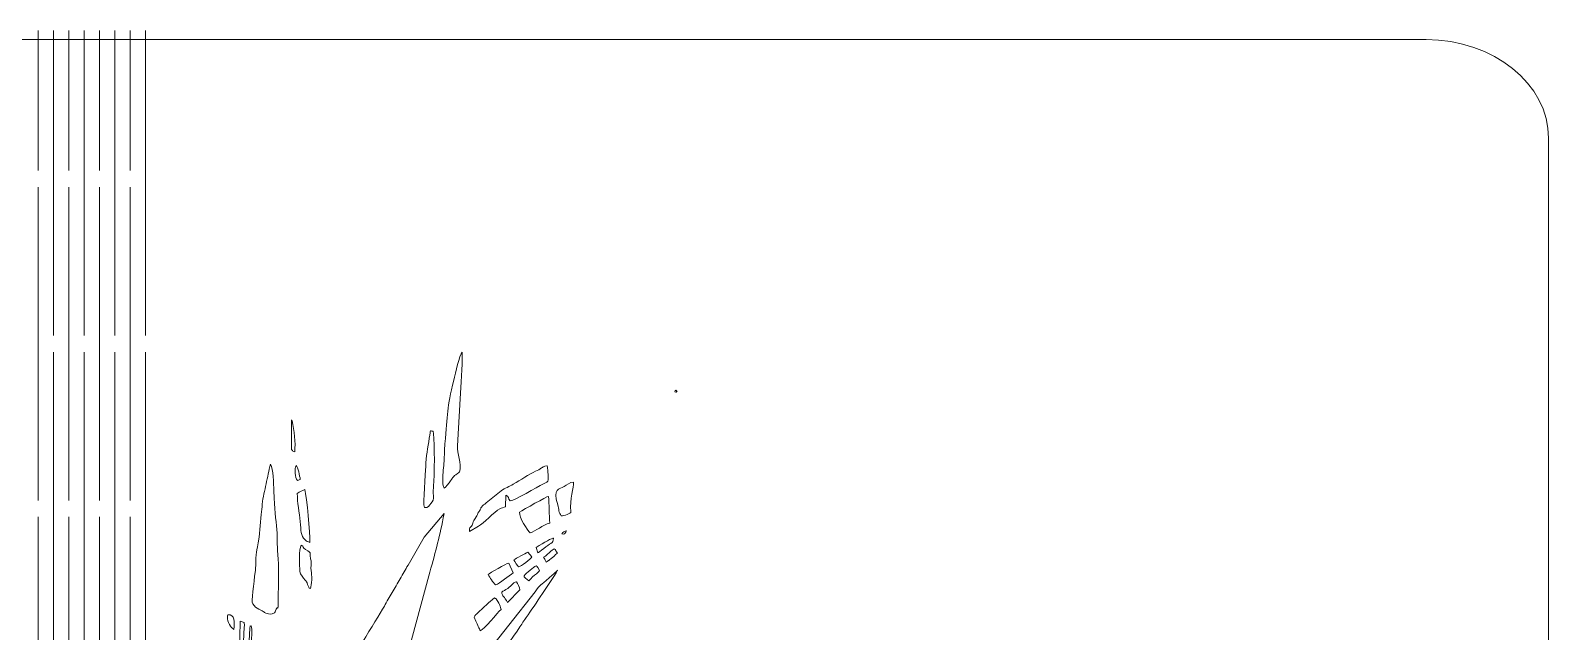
# Model space of a CAD drawing. Header units: millimetres. Extents: x -297 to 103, y -88 to 145.
# Drawn here: x -97.1 to 103.1, y 65.7 to 144.9 of the extents above; entities that cross this region are included whole.
import ezdxf

# ---------------------------------------------------------------- set-up
doc = ezdxf.new("R2010")
doc.units = ezdxf.units.MM
doc.header["$MEASUREMENT"] = 0
doc.layers.add('Layer 2', color=7, linetype='Continuous')

msp = doc.modelspace()

# ---------------------------------------------------------------- linework, layer by layer
at = {"layer": 'Layer 2', "color": 242, "lineweight": 9}
for points in [[(-96.1181, 144.9055), (-96.1181, 144.9055), (-96.1181, 126.4282), (-96.1181, 126.4282)], [(-94.0913, 144.9055), (-94.0913, 144.9055), (-94.0913, 104.6903), (-94.0913, 104.6903)], [(-92.0644, 144.9055), (-92.0644, 144.9055), (-92.0644, 126.4282), (-92.0644, 126.4282)], [(-90.0375, 144.9055), (-90.0375, 144.9055), (-90.0375, 104.6903), (-90.0375, 104.6903)], [(-88.0107, 144.9055), (-88.0107, 144.9055), (-88.0107, 126.4282), (-88.0107, 126.4282)], [(-85.9838, 144.9055), (-85.9838, 144.9055), (-85.9838, 104.6903), (-85.9838, 104.6903)], [(-83.957, 144.9055), (-83.957, 144.9055), (-83.957, 126.4282), (-83.957, 126.4282)], [(-81.9301, 144.9055), (-81.9301, 144.9055), (-81.9301, 104.6903), (-81.9301, 104.6903)], [(-96.1181, 124.2545), (-96.1181, 124.2545), (-96.1181, 82.9524), (-96.1181, 82.9524)], [(-92.0644, 124.2545), (-92.0644, 124.2545), (-92.0644, 82.9524), (-92.0644, 82.9524)], [(-88.0107, 124.2545), (-88.0107, 124.2545), (-88.0107, 82.9524), (-88.0107, 82.9524)], [(-83.957, 124.2545), (-83.957, 124.2545), (-83.957, 82.9524), (-83.957, 82.9524)], [(-94.0913, 102.5165), (-94.0913, 102.5165), (-94.0913, 61.2144), (-94.0913, 61.2144)], [(-90.0375, 102.5165), (-90.0375, 102.5165), (-90.0375, 61.2144), (-90.0375, 61.2144)], [(-85.9838, 102.5165), (-85.9838, 102.5165), (-85.9838, 61.2144), (-85.9838, 61.2144)], [(-81.9301, 102.5165), (-81.9301, 102.5165), (-81.9301, 61.2144), (-81.9301, 61.2144)], [(-96.1181, 80.7786), (-96.1181, 80.7786), (-96.1181, 39.4765), (-96.1181, 39.4765)], [(-92.0644, 80.7786), (-92.0644, 80.7786), (-92.0644, 39.4765), (-92.0644, 39.4765)], [(-88.0107, 80.7786), (-88.0107, 80.7786), (-88.0107, 39.4765), (-88.0107, 39.4765)], [(-83.957, 80.7786), (-83.957, 80.7786), (-83.957, 39.4765), (-83.957, 39.4765)]]:
    msp.add_open_spline(points, degree=3, dxfattribs=at)
for points, knots in [([(103.077, 130.6953), (103.077, 130.6953), (103.077, -73.3769), (103.077, -73.3769), (103.077, -73.3769), (103.077, -80.5232), (95.8072, -86.3708), (86.9223, -86.3708), (86.9223, -86.3708), (86.9223, -86.3708), (-281.1854, -86.3708), (-281.1854, -86.3708), (-281.1854, -86.3708), (-290.0702, -86.3708), (-297.3401, -80.5232), (-297.3401, -73.3769), (-297.3401, -73.3769), (-297.3401, -73.3769), (-297.3401, 130.6953), (-297.3401, 130.6953), (-297.3401, 130.6953), (-297.3401, 137.8417), (-290.0702, 143.6892), (-281.1854, 143.6892), (-281.1854, 143.6892), (-281.1854, 143.6892), (86.9223, 143.6892), (86.9223, 143.6892), (86.9223, 143.6892), (95.8072, 143.6892), (103.077, 137.8417), (103.077, 130.6953)], [0, 0, 0, 0, 0.11111111, 0.11111111, 0.11111111, 0.11111111, 0.22222222, 0.22222222, 0.22222222, 0.22222222, 0.33333333, 0.33333333, 0.33333333, 0.33333333, 0.44444444, 0.44444444, 0.44444444, 0.44444444, 0.55555556, 0.55555556, 0.55555556, 0.55555556, 0.66666667, 0.66666667, 0.66666667, 0.66666667, 0.77777778, 0.77777778, 0.77777778, 0.77777778, 1, 1, 1, 1]), ([(-64.9179, 68.1346), (-65.4443, 67.9507), (-65.5469, 67.892), (-66.0725, 68.105), (-66.0725, 68.105), (-66.4, 68.2378), (-66.277, 68.27), (-66.5767, 68.4289), (-66.5767, 68.4289), (-66.7092, 68.4993), (-67.7217, 68.8391), (-67.8756, 69.564), (-67.8756, 69.564), (-67.963, 69.9752), (-67.4941, 73.2504), (-67.4654, 73.786), (-67.4654, 73.786), (-67.3123, 76.6487), (-67.3821, 75.7021), (-66.9674, 78.1367), (-66.9674, 78.1367), (-66.9674, 78.1367), (-66.7145, 81.1195), (-66.7145, 81.1195), (-66.7145, 81.1195), (-66.5881, 81.6234), (-66.5855, 81.9929), (-66.5438, 82.4566), (-66.5438, 82.4566), (-66.4561, 83.4278), (-66.2344, 84.2461), (-66.0443, 85.1231), (-66.0443, 85.1231), (-65.8529, 86.006), (-65.6972, 86.9046), (-65.465, 87.7164), (-65.465, 87.7164), (-65.0801, 87.1463), (-65.0687, 85.1055), (-65.0279, 84.2516), (-65.0279, 84.2516), (-65.0279, 84.2516), (-64.9688, 83.2429), (-64.9688, 83.2429), (-64.9688, 83.2429), (-64.9626, 81.3793), (-64.6525, 79.8321), (-64.6049, 78.6432), (-64.6049, 78.6432), (-64.5778, 77.9713), (-64.572, 77.0223), (-64.5296, 76.2226), (-64.5296, 76.2226), (-64.4876, 75.4337), (-64.3966, 74.6967), (-64.3988, 73.8897), (-64.3988, 73.8897), (-64.4037, 72.2011), (-64.4624, 70.6404), (-64.4624, 68.9056), (-64.4624, 68.9056), (-64.6664, 68.4577), (-64.4074, 69.1302), (-64.7249, 68.6475), (-64.7249, 68.6475), (-64.7981, 68.5364), (-64.8467, 68.3161), (-64.9179, 68.1346)], [0, 0, 0, 0, 0.05555556, 0.05555556, 0.05555556, 0.05555556, 0.11111111, 0.11111111, 0.11111111, 0.11111111, 0.16666667, 0.16666667, 0.16666667, 0.16666667, 0.22222222, 0.22222222, 0.22222222, 0.22222222, 0.27777778, 0.27777778, 0.27777778, 0.27777778, 0.33333333, 0.33333333, 0.33333333, 0.33333333, 0.38888889, 0.38888889, 0.38888889, 0.38888889, 0.44444444, 0.44444444, 0.44444444, 0.44444444, 0.5, 0.5, 0.5, 0.5, 0.55555556, 0.55555556, 0.55555556, 0.55555556, 0.61111111, 0.61111111, 0.61111111, 0.61111111, 0.66666667, 0.66666667, 0.66666667, 0.66666667, 0.72222222, 0.72222222, 0.72222222, 0.72222222, 0.77777778, 0.77777778, 0.77777778, 0.77777778, 0.83333333, 0.83333333, 0.83333333, 0.83333333, 0.88888889, 0.88888889, 0.88888889, 0.88888889, 1, 1, 1, 1]), ([(-51.9603, 52.5281), (-51.9785, 52.5452), (-52.0015, 52.5711), (-52.0111, 52.5832), (-52.0111, 52.5832), (-53.8099, 54.8333), (-54.4044, 57.1348), (-55.9481, 59.1612), (-55.9481, 59.1612), (-55.0822, 61.6828), (-51.6332, 66.9807), (-50.4536, 69.0262), (-50.4536, 69.0262), (-50.1157, 69.6416), (-49.7788, 70.2274), (-49.4081, 70.8292), (-49.4081, 70.8292), (-49.0642, 71.3872), (-48.7083, 72.0368), (-48.3699, 72.6333), (-48.3699, 72.6333), (-48.0128, 73.2628), (-47.6955, 73.7812), (-47.3327, 74.4439), (-47.3327, 74.4439), (-47.3327, 74.4439), (-45.2158, 78.1284), (-45.2158, 78.1284), (-45.2158, 78.1284), (-45.2158, 78.1284), (-42.5785, 81.2398), (-42.5785, 81.2398), (-42.5785, 81.2398), (-43.1388, 78.1894), (-43.6589, 76.4038), (-44.4531, 73.4985), (-44.4531, 73.4985), (-44.4531, 73.4985), (-48.0174, 60.3841), (-48.0174, 60.3841), (-48.0174, 60.3841), (-48.7101, 57.7844), (-48.8291, 58.048), (-50.2623, 55.5125), (-50.2623, 55.5125), (-50.2623, 55.5125), (-51.9603, 52.5281), (-51.9603, 52.5281)], [0, 0, 0, 0, 0.07692308, 0.07692308, 0.07692308, 0.07692308, 0.15384615, 0.15384615, 0.15384615, 0.15384615, 0.23076923, 0.23076923, 0.23076923, 0.23076923, 0.30769231, 0.30769231, 0.30769231, 0.30769231, 0.38461538, 0.38461538, 0.38461538, 0.38461538, 0.46153846, 0.46153846, 0.46153846, 0.46153846, 0.53846154, 0.53846154, 0.53846154, 0.53846154, 0.61538462, 0.61538462, 0.61538462, 0.61538462, 0.69230769, 0.69230769, 0.69230769, 0.69230769, 0.76923077, 0.76923077, 0.76923077, 0.76923077, 0.84615385, 0.84615385, 0.84615385, 0.84615385, 1, 1, 1, 1]), ([(-48.9265, 47.8566), (-48.5093, 48.3768), (-48.7809, 48.2334), (-48.3187, 48.7938), (-48.3187, 48.7938), (-48.0663, 49.0997), (-48.0391, 49.3464), (-47.683, 49.6829), (-47.683, 49.6829), (-47.5108, 49.8455), (-47.421, 49.8894), (-47.2613, 50.075), (-47.2613, 50.075), (-47.1119, 50.249), (-47.1145, 50.3141), (-46.9676, 50.4913), (-46.9676, 50.4913), (-46.9676, 50.4913), (-46.3267, 51.2721), (-46.3267, 51.2721), (-46.3267, 51.2721), (-46.0408, 51.5708), (-46.1425, 51.5525), (-45.9802, 51.7446), (-45.9802, 51.7446), (-45.8502, 51.8985), (-45.7753, 51.8416), (-45.6148, 52.0861), (-45.6148, 52.0861), (-45.5224, 52.227), (-45.5188, 52.3822), (-45.3854, 52.5702), (-45.3854, 52.5702), (-45.2584, 52.7489), (-45.1698, 52.747), (-45.034, 52.9316), (-45.034, 52.9316), (-44.8795, 53.1415), (-44.936, 53.2092), (-44.7378, 53.4433), (-44.7378, 53.4433), (-44.7378, 53.4433), (-42.9573, 55.3288), (-42.9573, 55.3288), (-42.9573, 55.3288), (-42.6781, 55.7939), (-41.4381, 57.0799), (-40.9662, 57.7119), (-40.9662, 57.7119), (-40.9662, 57.7119), (-30.5835, 70.9179), (-30.5835, 70.9179), (-30.5835, 70.9179), (-29.6916, 72.1405), (-30.1399, 71.4537), (-29.1262, 72.4082), (-29.1262, 72.4082), (-29.1262, 72.4082), (-28.312, 73.1227), (-28.312, 73.1227), (-28.312, 73.1227), (-28.0306, 73.3693), (-27.7828, 73.5696), (-27.6003, 73.7477), (-27.6003, 73.7477), (-28.6768, 71.9798), (-30.4876, 69.4027), (-31.7466, 67.5107), (-31.7466, 67.5107), (-31.9809, 67.1584), (-32.1123, 67.0195), (-32.3355, 66.6703), (-32.3355, 66.6703), (-32.8077, 65.9314), (-35.0382, 62.7612), (-35.2478, 62.1752), (-35.2478, 62.1752), (-35.592, 61.2134), (-36.6573, 60.2524), (-37.0634, 59.6008), (-37.0634, 59.6008), (-37.4421, 58.9936), (-37.8952, 58.3741), (-38.2916, 57.7768), (-38.2916, 57.7768), (-39.1917, 56.4198), (-39.9355, 55.5775), (-40.7433, 54.3317), (-40.7433, 54.3317), (-40.7433, 54.3317), (-42.5456, 51.6639), (-42.5456, 51.6639), (-42.5456, 51.6639), (-42.7431, 51.3565), (-42.9421, 51.1244), (-43.1374, 50.8282), (-43.1374, 50.8282), (-43.5656, 50.1788), (-43.9301, 49.6591), (-44.327, 49.0739), (-44.327, 49.0739), (-44.327, 49.0739), (-46.1833, 46.452), (-46.1833, 46.452), (-46.1833, 46.452), (-46.6776, 45.9997), (-46.3302, 46.2266), (-46.5859, 45.392), (-46.5859, 45.392), (-47.0388, 45.392), (-47.1518, 45.6213), (-47.4244, 45.7836), (-47.4244, 45.7836), (-47.8903, 46.0609), (-47.8081, 45.8906), (-48.0578, 46.3759), (-48.0578, 46.3759), (-48.5979, 47.4264), (-48.819, 46.7964), (-48.9265, 47.8566)], [0, 0, 0, 0, 0.03225806, 0.03225806, 0.03225806, 0.03225806, 0.06451613, 0.06451613, 0.06451613, 0.06451613, 0.09677419, 0.09677419, 0.09677419, 0.09677419, 0.12903226, 0.12903226, 0.12903226, 0.12903226, 0.16129032, 0.16129032, 0.16129032, 0.16129032, 0.19354839, 0.19354839, 0.19354839, 0.19354839, 0.22580645, 0.22580645, 0.22580645, 0.22580645, 0.25806452, 0.25806452, 0.25806452, 0.25806452, 0.29032258, 0.29032258, 0.29032258, 0.29032258, 0.32258065, 0.32258065, 0.32258065, 0.32258065, 0.35483871, 0.35483871, 0.35483871, 0.35483871, 0.38709677, 0.38709677, 0.38709677, 0.38709677, 0.41935484, 0.41935484, 0.41935484, 0.41935484, 0.4516129, 0.4516129, 0.4516129, 0.4516129, 0.48387097, 0.48387097, 0.48387097, 0.48387097, 0.51612903, 0.51612903, 0.51612903, 0.51612903, 0.5483871, 0.5483871, 0.5483871, 0.5483871, 0.58064516, 0.58064516, 0.58064516, 0.58064516, 0.61290323, 0.61290323, 0.61290323, 0.61290323, 0.64516129, 0.64516129, 0.64516129, 0.64516129, 0.67741935, 0.67741935, 0.67741935, 0.67741935, 0.70967742, 0.70967742, 0.70967742, 0.70967742, 0.74193548, 0.74193548, 0.74193548, 0.74193548, 0.77419355, 0.77419355, 0.77419355, 0.77419355, 0.80645161, 0.80645161, 0.80645161, 0.80645161, 0.83870968, 0.83870968, 0.83870968, 0.83870968, 0.87096774, 0.87096774, 0.87096774, 0.87096774, 0.90322581, 0.90322581, 0.90322581, 0.90322581, 0.93548387, 0.93548387, 0.93548387, 0.93548387, 1, 1, 1, 1])]:
    msp.add_open_spline(points, degree=3, knots=knots, dxfattribs=at)
at = {"layer": 'Layer 2', "color": 250, "lineweight": 9}
for points, knots in [([(-42.748, 85.7856), (-42.748, 85.0703), (-42.7989, 85.1787), (-42.5805, 84.5638), (-42.5805, 84.5638), (-42.3456, 84.6708), (-41.9494, 85.2487), (-41.7395, 85.5311), (-41.7395, 85.5311), (-41.3226, 86.0922), (-41.5229, 86.0002), (-40.7919, 86.5169), (-40.7919, 86.5169), (-40.616, 86.6412), (-40.5851, 86.6128), (-40.5123, 86.8338), (-40.5123, 86.8338), (-40.2118, 87.7457), (-40.8812, 89.1631), (-40.8083, 90.1581), (-40.8083, 90.1581), (-40.8083, 90.1581), (-40.4487, 96.3606), (-40.4487, 96.3606), (-40.4487, 96.3606), (-40.3106, 98.2775), (-40.1826, 100.4296), (-40.1826, 102.4879), (-40.1826, 102.4879), (-40.5967, 102.1531), (-41.0471, 99.7331), (-41.2855, 98.8071), (-41.2855, 98.8071), (-42.2354, 95.1172), (-42.0726, 94.3496), (-42.4725, 90.4305), (-42.4725, 90.4305), (-42.549, 89.6794), (-42.5216, 88.8796), (-42.5694, 88.1248), (-42.5694, 88.1248), (-42.6151, 87.4058), (-42.748, 86.4508), (-42.748, 85.7856)], [0, 0, 0, 0, 0.08333333, 0.08333333, 0.08333333, 0.08333333, 0.16666667, 0.16666667, 0.16666667, 0.16666667, 0.25, 0.25, 0.25, 0.25, 0.33333333, 0.33333333, 0.33333333, 0.33333333, 0.41666667, 0.41666667, 0.41666667, 0.41666667, 0.5, 0.5, 0.5, 0.5, 0.58333333, 0.58333333, 0.58333333, 0.58333333, 0.66666667, 0.66666667, 0.66666667, 0.66666667, 0.75, 0.75, 0.75, 0.75, 0.83333333, 0.83333333, 0.83333333, 0.83333333, 1, 1, 1, 1]), ([(-12.1389, 97.276), (-11.9503, 97.189), (-11.9586, 97.2536), (-11.8354, 97.346), (-11.8354, 97.346), (-11.9346, 97.4144), (-12.0962, 97.6621), (-12.1389, 97.276)], [0, 0, 0, 0, 0.33333333, 0.33333333, 0.33333333, 0.33333333, 1, 1, 1, 1]), ([(-62.6824, 93.5855), (-62.5882, 93.338), (-62.7026, 93.6968), (-62.6299, 93.4273), (-62.6299, 93.4273), (-62.3032, 92.2164), (-62.1558, 90.5493), (-62.272, 89.3755), (-62.272, 89.3755), (-62.5938, 89.4349), (-62.4788, 89.4544), (-62.6968, 89.6682), (-62.6968, 89.6682), (-62.6968, 89.6682), (-62.6824, 93.5855), (-62.6824, 93.5855)], [0, 0, 0, 0, 0.2, 0.2, 0.2, 0.2, 0.4, 0.4, 0.4, 0.4, 0.6, 0.6, 0.6, 0.6, 1, 1, 1, 1]), ([(-45.1795, 82.0232), (-44.7172, 81.8429), (-44.4418, 82.4175), (-44.3407, 82.5391), (-44.3407, 82.5391), (-44.0178, 82.928), (-43.948, 83.0435), (-43.9823, 83.574), (-43.9823, 83.574), (-44.039, 84.4538), (-43.9141, 85.5438), (-43.875, 86.4023), (-43.875, 86.4023), (-43.8553, 86.8351), (-43.8256, 91.7307), (-44.028, 92.0786), (-44.028, 92.0786), (-44.4931, 92.1274), (-44.3237, 92.4563), (-44.527, 91.1705), (-44.527, 91.1705), (-44.7351, 89.8544), (-44.9642, 88.8085), (-45.0015, 87.416), (-45.0015, 87.416), (-45.0256, 86.5164), (-45.3747, 82.5413), (-45.1795, 82.0232)], [0, 0, 0, 0, 0.125, 0.125, 0.125, 0.125, 0.25, 0.25, 0.25, 0.25, 0.375, 0.375, 0.375, 0.375, 0.5, 0.5, 0.5, 0.5, 0.625, 0.625, 0.625, 0.625, 0.75, 0.75, 0.75, 0.75, 1, 1, 1, 1]), ([(-61.9264, 85.5778), (-62.1975, 85.9624), (-62.3657, 87.126), (-62.1011, 87.577), (-62.1011, 87.577), (-61.8222, 87.2817), (-61.6252, 86.2311), (-61.5357, 85.6981), (-61.5357, 85.6981), (-61.5357, 85.6981), (-61.9264, 85.5778), (-61.9264, 85.5778)], [0, 0, 0, 0, 0.25, 0.25, 0.25, 0.25, 0.5, 0.5, 0.5, 0.5, 1, 1, 1, 1]), ([(-39.2369, 78.8824), (-39.243, 79.636), (-39.1073, 79.2284), (-38.8703, 79.7109), (-38.8703, 79.7109), (-38.6483, 80.1631), (-38.839, 80.1482), (-38.4962, 80.5588), (-38.4962, 80.5588), (-38.1812, 80.9362), (-38.2962, 80.9598), (-38.0665, 81.3495), (-38.0665, 81.3495), (-37.9642, 81.5229), (-37.9468, 81.492), (-37.8273, 81.7201), (-37.8273, 81.7201), (-37.7635, 81.842), (-37.7438, 81.9353), (-37.6627, 82.0628), (-37.6627, 82.0628), (-37.4686, 82.3684), (-37.2893, 82.3731), (-37.0069, 82.6272), (-37.0069, 82.6272), (-37.0069, 82.6272), (-35.0424, 84.2223), (-35.0424, 84.2223), (-35.0424, 84.2223), (-34.5616, 84.5806), (-33.961, 84.7913), (-33.4649, 85.085), (-33.4649, 85.085), (-32.4774, 85.6693), (-31.3843, 86.4029), (-30.5065, 86.8014), (-30.5065, 86.8014), (-30.2465, 86.9195), (-29.9498, 87.0999), (-29.7147, 87.2356), (-29.7147, 87.2356), (-29.5903, 87.3072), (-29.4081, 87.4314), (-29.3042, 87.4592), (-29.3042, 87.4592), (-28.7284, 87.6134), (-29.1253, 87.5089), (-28.9392, 87.3919), (-28.9392, 87.3919), (-28.8421, 85.4984), (-28.6533, 85.4916), (-29.4619, 85.1414), (-29.4619, 85.1414), (-30.384, 84.742), (-33.2321, 82.9508), (-33.8586, 82.8835), (-33.8586, 82.8835), (-34.1761, 83.2253), (-33.9963, 83.525), (-34.4145, 83.6335), (-34.4145, 83.6335), (-34.4145, 83.6335), (-34.4742, 82.1332), (-34.4742, 82.1332), (-34.4742, 82.1332), (-34.7124, 82.0049), (-34.9994, 81.9755), (-35.2154, 81.8612), (-35.2154, 81.8612), (-35.9922, 81.4498), (-37.4155, 79.8901), (-38.0353, 79.5872), (-38.0353, 79.5872), (-38.0353, 79.5872), (-39.2369, 78.8824), (-39.2369, 78.8824)], [0, 0, 0, 0, 0.05, 0.05, 0.05, 0.05, 0.1, 0.1, 0.1, 0.1, 0.15, 0.15, 0.15, 0.15, 0.2, 0.2, 0.2, 0.2, 0.25, 0.25, 0.25, 0.25, 0.3, 0.3, 0.3, 0.3, 0.35, 0.35, 0.35, 0.35, 0.4, 0.4, 0.4, 0.4, 0.45, 0.45, 0.45, 0.45, 0.5, 0.5, 0.5, 0.5, 0.55, 0.55, 0.55, 0.55, 0.6, 0.6, 0.6, 0.6, 0.65, 0.65, 0.65, 0.65, 0.7, 0.7, 0.7, 0.7, 0.75, 0.75, 0.75, 0.75, 0.8, 0.8, 0.8, 0.8, 0.85, 0.85, 0.85, 0.85, 0.9, 0.9, 0.9, 0.9, 1, 1, 1, 1]), ([(-61.9351, 83.8535), (-61.5805, 84.124), (-61.2964, 84.2257), (-60.9455, 84.4156), (-60.9455, 84.4156), (-60.6456, 83.3165), (-60.2484, 78.6505), (-60.2731, 77.4227), (-60.2731, 77.4227), (-60.5659, 77.5676), (-60.6797, 77.5429), (-60.8966, 77.7544), (-60.8966, 77.7544), (-61.5527, 78.3945), (-61.402, 78.8904), (-61.5433, 80.1681), (-61.5433, 80.1681), (-61.6663, 81.2803), (-61.928, 82.7515), (-61.9351, 83.8535)], [0, 0, 0, 0, 0.16666667, 0.16666667, 0.16666667, 0.16666667, 0.33333333, 0.33333333, 0.33333333, 0.33333333, 0.5, 0.5, 0.5, 0.5, 0.66666667, 0.66666667, 0.66666667, 0.66666667, 1, 1, 1, 1]), ([(-27.12, 80.9436), (-27.5005, 81.3517), (-27.3908, 81.7755), (-27.5898, 82.3916), (-27.5898, 82.3916), (-28.2975, 84.5836), (-27.3694, 84.3985), (-26.7511, 84.779), (-26.7511, 84.779), (-26.3534, 85.0238), (-26.0451, 85.3535), (-25.5116, 85.3741), (-25.5116, 85.3741), (-25.4438, 84.661), (-26.0389, 83.0776), (-25.8528, 81.5147), (-25.8528, 81.5147), (-25.808, 81.166), (-26.8098, 80.9137), (-27.12, 80.9436)], [0, 0, 0, 0, 0.16666667, 0.16666667, 0.16666667, 0.16666667, 0.33333333, 0.33333333, 0.33333333, 0.33333333, 0.5, 0.5, 0.5, 0.5, 0.66666667, 0.66666667, 0.66666667, 0.66666667, 1, 1, 1, 1]), ([(-32.6159, 81.4182), (-32.0864, 81.7283), (-29.0131, 83.5029), (-28.825, 83.4973), (-28.825, 83.4973), (-28.6686, 82.3366), (-28.7521, 81.1391), (-28.6403, 79.9791), (-28.6403, 79.9791), (-29.5425, 79.7291), (-30.5225, 78.8722), (-31.2189, 78.691), (-31.2189, 78.691), (-31.5939, 79.0103), (-32.7143, 80.6945), (-32.6159, 81.4182)], [0, 0, 0, 0, 0.2, 0.2, 0.2, 0.2, 0.4, 0.4, 0.4, 0.4, 0.6, 0.6, 0.6, 0.6, 1, 1, 1, 1]), ([(-27.0421, 78.5658), (-26.8681, 78.8089), (-26.7302, 78.8521), (-26.4192, 78.965), (-26.4192, 78.965), (-26.5759, 78.6891), (-26.6535, 78.4177), (-27.0421, 78.5658)], [0, 0, 0, 0, 0.33333333, 0.33333333, 0.33333333, 0.33333333, 1, 1, 1, 1]), ([(-60.1975, 71.3408), (-60.4243, 71.4592), (-60.2905, 71.2213), (-60.5655, 71.8982), (-60.5655, 71.8982), (-60.7099, 72.2537), (-60.693, 72.1879), (-60.9071, 72.4639), (-60.9071, 72.4639), (-61.117, 72.7347), (-61.5442, 73.2006), (-61.583, 73.5942), (-61.583, 73.5942), (-61.6553, 74.3268), (-61.7697, 76.6073), (-61.4179, 77.04), (-61.4179, 77.04), (-61.0036, 76.8452), (-61.2781, 76.8039), (-60.8439, 76.4965), (-60.8439, 76.4965), (-59.8944, 75.8239), (-60.3383, 76.3657), (-60.2425, 75.5478), (-60.2425, 75.5478), (-60.2156, 75.3176), (-60.1257, 75.1859), (-60.0995, 74.9957), (-60.0995, 74.9957), (-60.0351, 74.5281), (-60.1918, 74.2804), (-60.0924, 73.6946), (-60.0924, 73.6946), (-60.0107, 73.2127), (-59.9913, 71.7926), (-60.1975, 71.3408)], [0, 0, 0, 0, 0.1, 0.1, 0.1, 0.1, 0.2, 0.2, 0.2, 0.2, 0.3, 0.3, 0.3, 0.3, 0.4, 0.4, 0.4, 0.4, 0.5, 0.5, 0.5, 0.5, 0.6, 0.6, 0.6, 0.6, 0.7, 0.7, 0.7, 0.7, 0.8, 0.8, 0.8, 0.8, 1, 1, 1, 1]), ([(-33.3678, 75.1085), (-33.0754, 75.3485), (-31.8957, 75.9686), (-31.5195, 76.1432), (-31.5195, 76.1432), (-31.5195, 76.1432), (-31.0011, 75.5153), (-31.0011, 75.5153), (-31.0011, 75.5153), (-31.0882, 75.2956), (-32.4543, 74.2301), (-32.7847, 74.1877), (-32.7847, 74.1877), (-32.8972, 74.3419), (-33.249, 74.8749), (-33.3678, 75.1085)], [0, 0, 0, 0, 0.2, 0.2, 0.2, 0.2, 0.4, 0.4, 0.4, 0.4, 0.6, 0.6, 0.6, 0.6, 1, 1, 1, 1]), ([(-30.4258, 76.7355), (-29.3821, 77.457), (-28.2746, 78.0342), (-28.1683, 77.9954), (-28.1683, 77.9954), (-28.1472, 77.529), (-28.2108, 77.5086), (-28.5136, 77.2866), (-28.5136, 77.2866), (-28.7543, 77.1104), (-30.1695, 76.0649), (-30.1933, 76.0575), (-30.1933, 76.0575), (-30.1933, 76.0575), (-30.4258, 76.7355), (-30.4258, 76.7355)], [0, 0, 0, 0, 0.2, 0.2, 0.2, 0.2, 0.4, 0.4, 0.4, 0.4, 0.6, 0.6, 0.6, 0.6, 1, 1, 1, 1]), ([(-29.4511, 75.4708), (-28.704, 75.9188), (-28.8114, 76.1398), (-28.0619, 76.563), (-28.0619, 76.563), (-27.8134, 76.4484), (-27.8984, 76.3021), (-27.6359, 76.0267), (-27.6359, 76.0267), (-28.3345, 75.3573), (-28.2427, 75.4727), (-28.6245, 75.1629), (-28.6245, 75.1629), (-28.9243, 74.9197), (-28.5438, 75.2205), (-29.1122, 74.8177), (-29.1122, 74.8177), (-29.2399, 75.1713), (-29.2037, 75.0078), (-29.4511, 75.4708)], [0, 0, 0, 0, 0.16666667, 0.16666667, 0.16666667, 0.16666667, 0.33333333, 0.33333333, 0.33333333, 0.33333333, 0.5, 0.5, 0.5, 0.5, 0.66666667, 0.66666667, 0.66666667, 0.66666667, 1, 1, 1, 1]), ([(-36.7746, 73.1765), (-36.5904, 73.3911), (-34.3779, 74.6199), (-34.0258, 74.7086), (-34.0258, 74.7086), (-34.0258, 74.7086), (-33.4871, 73.4101), (-33.4871, 73.4101), (-33.4871, 73.4101), (-33.9777, 73.0444), (-35.222, 72.0464), (-35.7907, 71.8244), (-35.7907, 71.8244), (-36.0973, 72.1718), (-36.5379, 72.7579), (-36.7746, 73.1765)], [0, 0, 0, 0, 0.2, 0.2, 0.2, 0.2, 0.4, 0.4, 0.4, 0.4, 0.6, 0.6, 0.6, 0.6, 1, 1, 1, 1]), ([(-31.4026, 72.3773), (-31.6041, 72.5104), (-32.1366, 72.9333), (-32.0261, 73.0398), (-32.0261, 73.0398), (-31.686, 73.3665), (-30.8125, 74.1663), (-30.4447, 74.3478), (-30.4447, 74.3478), (-30.1677, 74.1536), (-30.4447, 74.3478), (-30.031, 73.8293), (-30.031, 73.8293), (-29.8016, 73.5418), (-30.7908, 73.1183), (-31.4026, 72.3773)], [0, 0, 0, 0, 0.2, 0.2, 0.2, 0.2, 0.4, 0.4, 0.4, 0.4, 0.6, 0.6, 0.6, 0.6, 1, 1, 1, 1]), ([(-34.97, 70.8691), (-34.7592, 71.0744), (-34.6866, 71.0383), (-34.4269, 71.2003), (-34.4269, 71.2003), (-33.7428, 71.6274), (-33.532, 72.0901), (-33.045, 72.2513), (-33.045, 72.2513), (-32.8138, 71.9916), (-32.6351, 71.5462), (-32.5721, 71.1554), (-32.5721, 71.1554), (-32.5721, 71.1554), (-34.1946, 69.5236), (-34.1946, 69.5236), (-34.1946, 69.5236), (-34.6463, 70.3322), (-34.9212, 70.2982), (-34.97, 70.8691)], [0, 0, 0, 0, 0.16666667, 0.16666667, 0.16666667, 0.16666667, 0.33333333, 0.33333333, 0.33333333, 0.33333333, 0.5, 0.5, 0.5, 0.5, 0.66666667, 0.66666667, 0.66666667, 0.66666667, 1, 1, 1, 1]), ([(-38.6183, 67.5837), (-38.4878, 67.8678), (-38.5037, 67.7618), (-38.3123, 67.9682), (-38.3123, 67.9682), (-37.9571, 68.3507), (-36.684, 69.5071), (-36.2405, 69.8695), (-36.2405, 69.8695), (-36.1367, 69.9544), (-36.065, 70.0227), (-35.9372, 70.118), (-35.9372, 70.118), (-35.6328, 69.9513), (-35.9016, 70.1322), (-35.722, 69.9816), (-35.722, 69.9816), (-35.722, 69.9816), (-35.375, 69.4212), (-35.375, 69.4212), (-35.375, 69.4212), (-35.2593, 69.1599), (-35.1171, 68.922), (-35.0688, 68.6007), (-35.0688, 68.6007), (-35.5042, 68.156), (-37.3071, 65.9168), (-37.8078, 65.7871), (-37.8078, 65.7871), (-38.2119, 66.6192), (-37.8381, 65.8689), (-38.6183, 67.5837)], [0, 0, 0, 0, 0.11111111, 0.11111111, 0.11111111, 0.11111111, 0.22222222, 0.22222222, 0.22222222, 0.22222222, 0.33333333, 0.33333333, 0.33333333, 0.33333333, 0.44444444, 0.44444444, 0.44444444, 0.44444444, 0.55555556, 0.55555556, 0.55555556, 0.55555556, 0.66666667, 0.66666667, 0.66666667, 0.66666667, 0.77777778, 0.77777778, 0.77777778, 0.77777778, 1, 1, 1, 1]), ([(-71.0905, 67.8991), (-70.0988, 67.9631), (-70.2688, 66.8992), (-70.2887, 65.9611), (-70.2887, 65.9611), (-70.6995, 66.1482), (-71.158, 66.9951), (-71.158, 67.5837), (-71.158, 67.5837), (-71.158, 67.7575), (-71.1394, 67.7586), (-71.0905, 67.8991)], [0, 0, 0, 0, 0.25, 0.25, 0.25, 0.25, 0.5, 0.5, 0.5, 0.5, 1, 1, 1, 1]), ([(-69.4649, 67.0276), (-69.4649, 67.0276), (-68.943, 66.8507), (-68.943, 66.8507), (-68.943, 66.8507), (-68.943, 66.8507), (-68.9053, 66.4652), (-68.9053, 66.4652), (-68.9053, 66.4652), (-68.9053, 66.4652), (-68.9293, 66.2624), (-68.9293, 66.2624), (-68.9293, 66.2624), (-68.9293, 66.2624), (-69.0522, 63.4033), (-69.0522, 63.4033), (-69.0522, 63.4033), (-69.0522, 63.4033), (-69.5313, 63.7054), (-69.5313, 63.7054), (-69.5313, 63.7054), (-69.5313, 63.7054), (-69.5313, 63.923), (-69.5313, 63.923), (-69.5313, 63.923), (-69.5313, 63.923), (-69.5066, 64.9392), (-69.5066, 64.9392), (-69.5066, 64.9392), (-69.5066, 64.9392), (-69.4649, 67.0276), (-69.4649, 67.0276)], [0, 0, 0, 0, 0.11111111, 0.11111111, 0.11111111, 0.11111111, 0.22222222, 0.22222222, 0.22222222, 0.22222222, 0.33333333, 0.33333333, 0.33333333, 0.33333333, 0.44444444, 0.44444444, 0.44444444, 0.44444444, 0.55555556, 0.55555556, 0.55555556, 0.55555556, 0.66666667, 0.66666667, 0.66666667, 0.66666667, 0.77777778, 0.77777778, 0.77777778, 0.77777778, 1, 1, 1, 1]), ([(-68.1297, 62.3835), (-68.35, 62.5425), (-68.3053, 62.3625), (-68.3467, 62.7962), (-68.3467, 62.7962), (-68.3467, 62.7962), (-68.1856, 66.1113), (-68.1856, 66.1113), (-68.1856, 66.1113), (-68.0738, 66.6476), (-68.1513, 66.2971), (-68.0282, 66.4255), (-68.0282, 66.4255), (-67.8228, 65.9676), (-67.9458, 64.9302), (-68.0027, 64.4043), (-68.0027, 64.4043), (-68.0421, 64.0421), (-68.0314, 63.6809), (-68.029, 63.3128), (-68.029, 63.3128), (-68.0282, 63.1613), (-68.0149, 62.939), (-68.0224, 62.7972), (-68.0224, 62.7972), (-68.0298, 62.6614), (-68.033, 62.6491), (-68.0599, 62.5232), (-68.0599, 62.5232), (-68.0599, 62.5232), (-68.1297, 62.3835), (-68.1297, 62.3835)], [0, 0, 0, 0, 0.11111111, 0.11111111, 0.11111111, 0.11111111, 0.22222222, 0.22222222, 0.22222222, 0.22222222, 0.33333333, 0.33333333, 0.33333333, 0.33333333, 0.44444444, 0.44444444, 0.44444444, 0.44444444, 0.55555556, 0.55555556, 0.55555556, 0.55555556, 0.66666667, 0.66666667, 0.66666667, 0.66666667, 0.77777778, 0.77777778, 0.77777778, 0.77777778, 1, 1, 1, 1])]:
    msp.add_open_spline(points, degree=3, knots=knots, dxfattribs=at)

doc.saveas('drawing.dxf')
